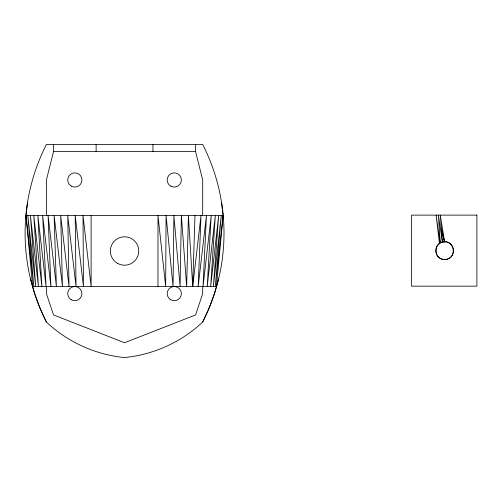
<?xml version="1.0" encoding="UTF-8"?>
<svg xmlns="http://www.w3.org/2000/svg" width="502" height="502" viewBox="0 0 502 502"><rect width="100%" height="100%" fill="white"/><g stroke="black" fill="none" stroke-linecap="round" stroke-linejoin="round"><path stroke-width="0.75" d="M157.979 286.517L157.979 215.483L165.673 286.517L166.08 215.483L173.064 286.517L173.899 215.483L180.08 286.517L181.366 215.483L186.644 286.517L188.419 215.483L192.699 286.517L194.989 215.483M223.108 215.483L216.45 286.517L32.649 286.517L25.991 215.483L223.108 215.483L215.314 286.517L221.288 215.483L213.381 286.517L218.684 215.483L210.677 286.517L215.32 215.483L207.213 286.517L211.229 215.483L203.034 286.517L206.447 215.483L198.183 286.517L201.013 215.483L192.699 286.517M25.702 217.899L27.51 202.645M53.513 144.45L53.513 151.554L46.41 179.967L46.41 215.483M218.596 278.899L214.429 293.676L209.114 308.09L202.689 322.033A133.187 133.187 0 0 1 124.546 357.549A133.187 133.187 0 0 1 46.41 322.033L39.984 308.09L34.669 293.676L30.503 278.899M442.4 242.052L440.254 215.12L444.628 241.763C433.308 241.343 433.182 259.885 444.571 259.521C457.68 259.534 455.119 238.826 442.4 242.052L438.409 215.12L440.254 242.924A8.879 8.879 0 0 0 440.16 258.304A8.879 8.879 0 0 0 453.526 250.693A8.879 8.879 0 0 0 440.254 242.924L436.087 215.12L439.47 243.52M53.513 151.554L195.585 151.554L202.689 179.967L202.689 215.483M444.628 241.763L441.327 228.586L444.333 241.807M221.589 202.645L223.396 217.899M25.991 215.483L33.785 286.517L27.811 215.483L35.711 286.517L30.415 215.483L38.422 286.517L33.778 215.483L41.886 286.517L37.87 215.483L46.059 286.517L42.651 215.483L50.915 286.517L48.079 215.483L56.4 286.517L54.109 215.483L62.449 286.517L60.679 215.483L69.019 286.517L67.732 215.483L76.034 286.517L75.2 215.483L83.426 286.517L83.018 215.483L91.119 286.517L91.119 215.483M202.689 286.517L202.689 293.62L195.585 314.93L124.546 342.759L53.513 314.93L46.41 293.62L46.41 286.517M195.585 144.45L195.585 151.554M152.959 144.45L152.959 151.554M96.133 144.45L96.133 151.554M46.41 322.033A195.642 195.642 0 0 1 46.41 144.45L202.689 144.45A195.642 195.642 0 0 1 202.689 322.033M476.9 215.12L411.552 215.12L411.552 286.159L476.9 286.159L476.9 215.12M117.443 263.305A14.207 14.207 0 0 0 138.753 251A14.207 14.207 0 0 0 117.443 238.695A14.207 14.207 0 0 0 117.443 263.305M170.724 186.117A7.103 7.103 0 0 0 181.379 179.967A7.103 7.103 0 0 0 170.724 173.811A7.103 7.103 0 0 0 170.724 186.117M71.271 299.776A7.103 7.103 0 0 0 81.926 293.62A7.103 7.103 0 0 0 71.271 287.47A7.103 7.103 0 0 0 71.271 299.776M71.271 186.117A7.103 7.103 0 0 0 81.926 179.967A7.103 7.103 0 0 0 71.271 173.811A7.103 7.103 0 0 0 71.271 186.117M170.724 299.776A7.103 7.103 0 0 0 181.379 293.62A7.103 7.103 0 0 0 170.724 287.47A7.103 7.103 0 0 0 170.724 299.776"/></g></svg>
